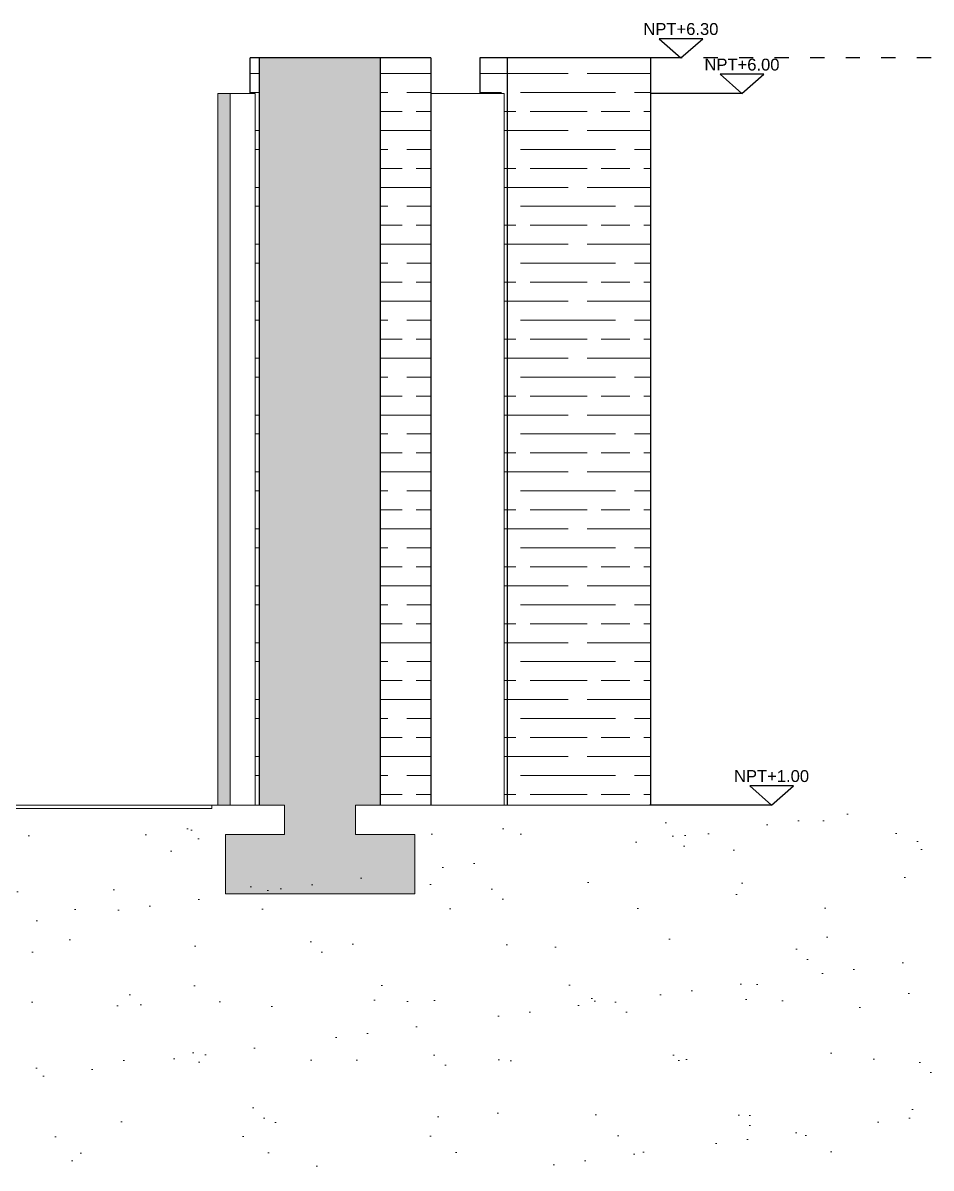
# Model space of a CAD drawing. Header units: millimetres. Extents: x 19901 to 59163, y 13732 to 30178.
# Drawn here: x 39092 to 39858, y 25141 to 26107 of the extents above; entities that cross this region are included whole.
import ezdxf
from ezdxf.enums import TextEntityAlignment as Align

# ---------------------------------------------------------------- set-up
doc = ezdxf.new("R2010")
doc.units = ezdxf.units.MM
doc.linetypes.add('ACAD_ISO03W100', pattern=[30, 12, -18])
doc.layers.add('A-ANNO-SYMB', color=3, linetype='Continuous')
doc.layers.add('A-ANNO-TEXT', color=3, linetype='Continuous')
for name, color, linetype, lineweight in [('CAMPITURA', 9, 'Continuous', 13), ('LINEA TERRA', 7, 'Continuous', 18), ('MURO', 1, 'Continuous', 25), ('Pavimentazione esterna', 51, 'Continuous', 15), ('Vetro', 150, 'Continuous', 15), ('Wall', 255, 'Continuous', 20)]:
    doc.layers.add(name, color=color, linetype=linetype, lineweight=lineweight)
doc.styles.add('ARIAL', font='arial.ttf')

msp = doc.modelspace()

# ---------------------------------------------------------------- hatches: boundary and pattern name
at = {"layer": 'CAMPITURA'}
h = msp.add_hatch(dxfattribs=at)
h.set_pattern_fill('GOST_WOOD', color=256, scale=8, angle=90)
h.paths.add_polyline_path([(39621.46, 26077.14), (39500.74, 26077.14), (39500.74, 25447.14), (39621.46, 25447.14)])
h.paths.add_polyline_path([(39436.18, 26077.14), (39393.94, 26077.14), (39393.94, 25447.14), (39436.18, 25447.14)])
h.paths.add_polyline_path([(39500.74, 26077.14), (39477.57, 26077.14), (39477.57, 26047.14), (39498.04, 26047.14), (39498.04, 25447.14), (39500.74, 25447.14)])
h.paths.add_polyline_path([(39291.8, 26077.14), (39283.87, 26077.14), (39283.87, 26047.14), (39288.12, 26047.14), (39288.12, 25447.14), (39291.8, 25447.14)])
h = msp.add_hatch(color=256, dxfattribs=at)
h.dxf.hatch_style = 1
h.paths.add_polyline_path([(39291.8, 25447.14), (39393.94, 25447.14), (39393.94, 26077.14), (39291.8, 26077.14)])
h = msp.add_hatch(color=256, dxfattribs=at)
h.dxf.hatch_style = 1
h.paths.add_polyline_path([(39267.08, 26047.14), (39256.72, 26047.14), (39256.72, 25447.14), (39267.08, 25447.14)])
h = msp.add_hatch(color=256, dxfattribs=at)
h.dxf.hatch_style = 1
h.paths.add_polyline_path([(39313.01, 25422.14), (39263.01, 25422.14), (39263.01, 25372.14), (39422.74, 25372.14), (39422.74, 25422.14), (39372.74, 25422.14), (39372.74, 25447.14), (39313.01, 25447.14)])
at = {"layer": 'LINEA TERRA'}
h = msp.add_hatch(dxfattribs=at)
h.set_pattern_fill('AR-SAND', color=256, scale=2)
h.set_pattern_definition([(37.5, (3718.564, 3591.935), (-3.20006, 97.88265), [0, -77.216, 0, -86.36, 0, -82.55]), (7.5, (3718.56, 3591.93), (89.90466, 143.365), [0, -41.656, 0, -69.596, 0, -26.67]), (327.5, (3656.08, 3591.935), (158.19847, 0.28744), [0, -25.4, 0, -91.44, 0, -119.38]), (317.5, (3656.08, 3591.93), (152.7113, 44.58586), [0, -12.7, 0, -59.944, 0, -68.58])])
h.paths.add_polyline_path([(39540.24, 25447.14), (39540.24, 25422.14), (39553.35, 25422.14), (39553.35, 25447.14)])
h.paths.add_polyline_path([(39399.12, 25392.14), (39286.01, 25392.14), (39286.01, 25422.14), (39311.01, 25422.14), (39311.01, 25447.14), (39251.71, 25447.14), (39251.71, 25444.14), (39002.91, 25444.14), (39002.91, 25367.14), (38972.91, 25367.14), (38972.91, 25417.14), (38627.9, 25417.14), (38627.9, 25327.14), (38627.9, 25277.14), (38597.9, 25277.14), (38597.9, 25327.14), (38167.9, 25327.14), (38167.9, 25277.14), (38137.9, 25277.14), (38137.9, 25327.14), (38137.9, 25417.14), (37877.9, 25417.14), (37877.9, 25367.14), (37847.9, 25367.14), (37847.9, 25411.14), (37847.9, 25447.14), (37598.28, 25447.14), (37598.28, 25140.94), (39858.26, 25140.94), (39858.26, 25447.14), (39578.35, 25447.14), (39578.35, 25422.14), (39603.35, 25422.14), (39603.35, 25392.14), (39490.24, 25392.14), (39490.24, 25422.14), (39515.24, 25422.14), (39515.24, 25447.14), (39374.12, 25447.14), (39374.12, 25422.14), (39399.12, 25422.14)])

# ---------------------------------------------------------------- linework, layer by layer
at = {"layer": 'A-ANNO-SYMB'}
for p, q in [((39647.21, 26077.14), (39621.46, 26077.14)), ((39698.72, 26047.14), (39621.46, 26047.14)), ((39723.67, 25447.14), (39620.65, 25447.14))]:
    msp.add_line(p, q, dxfattribs=at)
for points in [[(39647.21, 26077.14), (39665.63, 26093.35), (39628.83, 26093.39)], [(39698.72, 26047.14), (39717.14, 26063.35), (39680.34, 26063.39)], [(39723.67, 25447.14), (39742.09, 25463.35), (39705.29, 25463.39)]]:
    msp.add_lwpolyline(points, close=True, dxfattribs=at)
at = {"layer": 'MURO'}
for p, q in [((39283.87, 26047.14), (39283.87, 26077.14)), ((39308.48, 26077.14), (39283.87, 26077.14)), ((39291.8, 25447.14), (39291.8, 26077.14)), ((39388.93, 26077.14), (39308.48, 26077.14)), ((39436.18, 26077.14), (39388.93, 26077.14)), ((39393.94, 25447.14), (39393.94, 26077.14)), ((39436.18, 26077.14), (39436.18, 25447.14)), ((39477.57, 26077.14), (39477.57, 26047.14)), ((39621.46, 26077.14), (39477.57, 26077.14)), ((39500.74, 26077.14), (39500.74, 25447.14)), ((39621.46, 26077.14), (39621.46, 25447.14))]:
    msp.add_line(p, q, dxfattribs=at)
at = {"layer": 'MURO', "linetype": 'ACAD_ISO03W100'}
msp.add_line((39858.26, 26077.14), (39621.46, 26077.14), dxfattribs=at)
at = {"layer": 'Pavimentazione esterna'}
for p, q in [((39002.91, 25444.14), (39251.71, 25444.14)), ((39251.71, 25444.14), (39251.71, 25447.14))]:
    msp.add_line(p, q, dxfattribs=at)
at = {"layer": 'Vetro'}
for p, q in [((39256.72, 26047.14), (39288.12, 26047.14)), ((39256.72, 25447.14), (39256.72, 26047.14)), ((39267.08, 25447.14), (39267.08, 26047.14)), ((39288.12, 25447.14), (39288.12, 26047.14)), ((39498.04, 26047.14), (39436.18, 26047.14)), ((39498.04, 26047.14), (39498.04, 25447.14))]:
    msp.add_line(p, q, dxfattribs=at)
at = {"layer": 'Wall'}
for p, q in [((39313.01, 25447.14), (39002.91, 25447.14)), ((39313.01, 25447.14), (39313.01, 25422.14)), ((39695.33, 25447.14), (39372.74, 25447.14)), ((39372.74, 25422.14), (39372.74, 25447.14)), ((39621.46, 25447.14), (39529.15, 25447.14)), ((39313.01, 25422.14), (39263.01, 25422.14)), ((39263.01, 25422.14), (39263.01, 25372.14)), ((39422.74, 25422.14), (39372.74, 25422.14)), ((39422.74, 25372.14), (39422.74, 25422.14)), ((39263.01, 25372.14), (39422.74, 25372.14))]:
    msp.add_line(p, q, dxfattribs=at)

# ---------------------------------------------------------------- texts
at = {"layer": 'A-ANNO-SYMB', "style": 'ARIAL'}
for s, p in [('NPT+6.30', (39647.23, 26096.57)), ('NPT+6.00', (39698.74, 26066.57))]:
    msp.add_text(s, height=10, rotation=359.93499, dxfattribs=at).set_placement(p, align=Align.CENTER)
at = {"layer": 'A-ANNO-TEXT', "style": 'ARIAL'}
msp.add_text('NPT+1.00', height=10, rotation=359.93499, dxfattribs=at).set_placement((39723.69, 25466.57), align=Align.CENTER)

doc.saveas('drawing.dxf')
